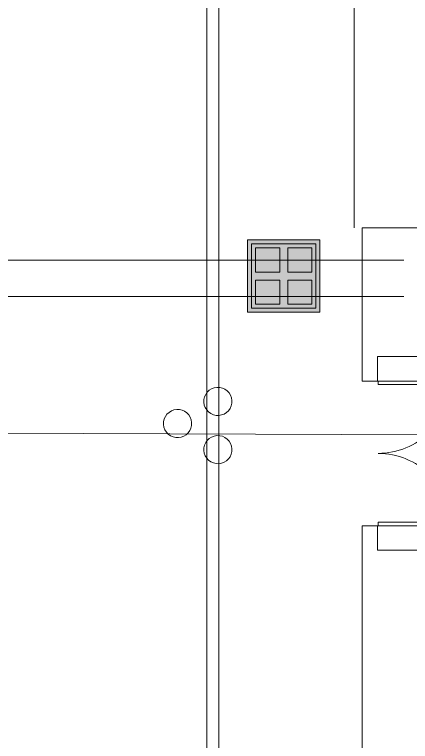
# Model space of a CAD drawing. Header units: inches. Extents: x -10671 to 1761, y -674 to 7170.
# Drawn here: x -7767.1 to -7570.3, y 5906.8 to 6268.4 of the extents above; entities that cross this region are included whole.
import ezdxf

# ---------------------------------------------------------------- set-up
doc = ezdxf.new("R2010")
doc.units = ezdxf.units.IN
doc.header["$LTSCALE"] = 19.2
doc.header["$MEASUREMENT"] = 0
for name, color, linetype, lineweight in [('DWG-0', 7, 'Continuous', 18), ('Venue-Ceiling-Lights', 7, 'Continuous', 5), ('Venue-Ceiling-Lights Circuits', 7, 'Continuous', 5), ('Venue-Floor Pockets', 7, 'Continuous', 5), ('Venue-Walls and Doors', 7, 'Continuous', 5)]:
    doc.layers.add(name, color=color, linetype=linetype, lineweight=lineweight)
for name, color, linetype, lineweight, true_color in [('DWG-bldg-utility box', 3, 'Continuous', 18, 0x00ff00), ('Venue-Rigging Steel-High', 7, 'Continuous', 5, 0x800000), ('Venue-Rigging Steel-Low', 7, 'Continuous', 5, 0x0000dd)]:
    doc.layers.add(name, color=color, linetype=linetype, lineweight=lineweight, true_color=true_color)

# ---------------------------------------------------------------- blocks, each defined once
blk = doc.blocks.new('FLOORBOX')
at = {"layer": 'Venue-Floor Pockets', "linetype": 'Continuous', "lineweight": 0, "true_color": 0xaaaaaa}
blk.add_hatch(color=253, dxfattribs=at).paths.add_polyline_path([(-18, 18), (18, 18), (18, -18), (-18, -18)])
at = {"layer": 'Venue-Floor Pockets', "linetype": 'Continuous', "lineweight": 0, "true_color": 0xbbbbbb}
blk.add_hatch(color=9, dxfattribs=at).paths.add_polyline_path([(-16, 16), (16, 16), (16, -16), (-16, -16)])
at = {"layer": 'Venue-Floor Pockets', "linetype": 'Continuous', "lineweight": 0, "true_color": 0xdddddd}
for points in [[(-14, 14), (-2, 14), (-2, 2), (-14, 2)], [(2, 14), (14, 14), (14, 2), (2, 2)], [(-14, -2), (-2, -2), (-2, -14), (-14, -14)], [(2, -2), (14, -2), (14, -14), (2, -14)]]:
    blk.add_hatch(color=254, dxfattribs=at).paths.add_polyline_path(points)
at = {"layer": 'Venue-Floor Pockets', "color": 7, "linetype": 'Continuous', "lineweight": 5, "flags": 128}
for points in [[(-18, 18), (18, 18), (18, -18), (-18, -18)], [(-16, 16), (16, 16), (16, -16), (-16, -16)], [(-14, 14), (-2, 14), (-2, 2), (-14, 2)], [(2, 14), (14, 14), (14, 2), (2, 2)], [(-14, -2), (-2, -2), (-2, -14), (-14, -14)], [(2, -2), (14, -2), (14, -14), (2, -14)]]:
    blk.add_lwpolyline(points, close=True, dxfattribs=at)
blk = doc.blocks.new('DR2')
at = {"layer": 'DWG-0', "flags": 128}
blk.add_lwpolyline([(1, -0.951), (0, -0.951), (0, -1), (1, -1, 0.414214), (0, 0, 0.414214), (1, 1), (0, 1), (0, 0.951), (1, 0.951)], format="xyb", dxfattribs=at)
blk = doc.blocks.new('Group-1310-1')
at = {"layer": 'Venue-Ceiling-Lights', "color": 12, "linetype": 'Continuous', "lineweight": 5, "true_color": 0xdd0000}
for points, invisible_edges in [([(-7672.96, 6075.51, 372.05), (-7670.24, 6081.52, 372.05), (-7666.44, 6082.95, 372.05), (-7672.96, 6075.51, 372.05)], 15), ([(-7665.52, 6068.98, 372.05), (-7672.96, 6075.51, 372.05), (-7666.44, 6082.95, 372.05), (-7665.52, 6068.98, 372.05)], 15), ([(-7666.44, 6082.95, 360.05), (-7670.24, 6081.52, 360.05), (-7672.96, 6075.51, 360.05), (-7666.44, 6082.95, 360.05)], 15), ([(-7658.99, 6076.42, 360.05), (-7666.44, 6082.95, 360.05), (-7672.96, 6075.51, 360.05), (-7658.99, 6076.42, 360.05)], 15), ([(-7670.24, 6081.52, 372.05), (-7669.08, 6082.24, 372.05), (-7666.44, 6082.95, 372.05), (-7670.24, 6081.52, 372.05)], 14), ([(-7666.44, 6082.95, 360.05), (-7669.08, 6082.24, 360.05), (-7670.24, 6081.52, 360.05), (-7666.44, 6082.95, 360.05)], 13), ([(-7669.08, 6082.24, 372.05), (-7667.79, 6082.73, 372.05), (-7666.44, 6082.95, 372.05), (-7669.08, 6082.24, 372.05)], 12), ([(-7666.44, 6082.95, 360.05), (-7667.79, 6082.73, 360.05), (-7669.08, 6082.24, 360.05), (-7666.44, 6082.95, 360.05)], 12), ([(-7666.44, 6082.95, 372.05), (-7665.07, 6082.91, 372.05), (-7662.48, 6082.03, 372.05), (-7666.44, 6082.95, 372.05)], 14), ([(-7666.44, 6082.95, 372.05), (-7662.48, 6082.03, 372.05), (-7660.43, 6080.23, 372.05), (-7666.44, 6082.95, 372.05)], 15), ([(-7666.44, 6082.95, 372.05), (-7660.43, 6080.23, 372.05), (-7658.99, 6076.42, 372.05), (-7666.44, 6082.95, 372.05)], 15), ([(-7666.44, 6082.95, 372.05), (-7658.99, 6076.42, 372.05), (-7665.52, 6068.98, 372.05), (-7666.44, 6082.95, 372.05)], 15), ([(-7662.48, 6082.03, 360.05), (-7665.07, 6082.91, 360.05), (-7666.44, 6082.95, 360.05), (-7662.48, 6082.03, 360.05)], 13), ([(-7660.43, 6080.23, 360.05), (-7662.48, 6082.03, 360.05), (-7666.44, 6082.95, 360.05), (-7660.43, 6080.23, 360.05)], 15), ([(-7658.99, 6076.42, 360.05), (-7660.43, 6080.23, 360.05), (-7666.44, 6082.95, 360.05), (-7658.99, 6076.42, 360.05)], 15), ([(-7665.07, 6082.91, 372.05), (-7663.73, 6082.6, 372.05), (-7662.48, 6082.03, 372.05), (-7665.07, 6082.91, 372.05)], 12), ([(-7662.48, 6082.03, 360.05), (-7663.73, 6082.6, 360.05), (-7665.07, 6082.91, 360.05), (-7662.48, 6082.03, 360.05)], 12), ([(-7672.96, 6075.51, 372.05), (-7672.04, 6079.47, 372.05), (-7670.24, 6081.52, 372.05), (-7672.96, 6075.51, 372.05)], 15), ([(-7670.24, 6081.52, 360.05), (-7672.04, 6079.47, 360.05), (-7672.96, 6075.51, 360.05), (-7670.24, 6081.52, 360.05)], 15), ([(-7672.96, 6075.51, 372.05), (-7672.92, 6076.88, 372.05), (-7672.04, 6079.47, 372.05), (-7672.96, 6075.51, 372.05)], 14), ([(-7672.04, 6079.47, 360.05), (-7672.92, 6076.88, 360.05), (-7672.96, 6075.51, 360.05), (-7672.04, 6079.47, 360.05)], 13), ([(-7672.92, 6076.88, 372.05), (-7672.61, 6078.22, 372.05), (-7672.04, 6079.47, 372.05), (-7672.92, 6076.88, 372.05)], 12), ([(-7672.04, 6079.47, 360.05), (-7672.61, 6078.22, 360.05), (-7672.92, 6076.88, 360.05), (-7672.04, 6079.47, 360.05)], 12), ([(-7672.04, 6079.47, 372.05), (-7671.24, 6080.58, 372.05), (-7670.24, 6081.52, 372.05), (-7672.04, 6079.47, 372.05)], 12), ([(-7670.24, 6081.52, 360.05), (-7671.24, 6080.58, 360.05), (-7672.04, 6079.47, 360.05), (-7670.24, 6081.52, 360.05)], 12), ([(-7662.48, 6082.03, 372.05), (-7661.36, 6081.23, 372.05), (-7660.43, 6080.23, 372.05), (-7662.48, 6082.03, 372.05)], 12), ([(-7660.43, 6080.23, 360.05), (-7661.36, 6081.23, 360.05), (-7662.48, 6082.03, 360.05), (-7660.43, 6080.23, 360.05)], 12), ([(-7660.43, 6080.23, 372.05), (-7659.7, 6079.06, 372.05), (-7658.99, 6076.42, 372.05), (-7660.43, 6080.23, 372.05)], 14), ([(-7658.99, 6076.42, 360.05), (-7659.7, 6079.06, 360.05), (-7660.43, 6080.23, 360.05), (-7658.99, 6076.42, 360.05)], 13), ([(-7659.7, 6079.06, 372.05), (-7659.22, 6077.78, 372.05), (-7658.99, 6076.42, 372.05), (-7659.7, 6079.06, 372.05)], 12), ([(-7658.99, 6076.42, 360.05), (-7659.22, 6077.78, 360.05), (-7659.7, 6079.06, 360.05), (-7658.99, 6076.42, 360.05)], 12), ([(-7672.96, 6075.51, 360.05), (-7665.52, 6068.98, 360.05), (-7658.99, 6076.42, 360.05), (-7672.96, 6075.51, 360.05)], 15), ([(-7672.26, 6072.87, 372.05), (-7672.74, 6074.15, 372.05), (-7672.96, 6075.51, 372.05), (-7672.26, 6072.87, 372.05)], 12), ([(-7671.53, 6071.71, 372.05), (-7672.26, 6072.87, 372.05), (-7672.96, 6075.51, 372.05), (-7671.53, 6071.71, 372.05)], 14), ([(-7665.52, 6068.98, 372.05), (-7671.53, 6071.71, 372.05), (-7672.96, 6075.51, 372.05), (-7665.52, 6068.98, 372.05)], 15), ([(-7672.96, 6075.51, 360.05), (-7672.74, 6074.15, 360.05), (-7672.26, 6072.87, 360.05), (-7672.96, 6075.51, 360.05)], 12), ([(-7672.96, 6075.51, 360.05), (-7672.26, 6072.87, 360.05), (-7671.53, 6071.71, 360.05), (-7672.96, 6075.51, 360.05)], 13), ([(-7672.96, 6075.51, 360.05), (-7671.53, 6071.71, 360.05), (-7665.52, 6068.98, 360.05), (-7672.96, 6075.51, 360.05)], 15), ([(-7658.99, 6076.42, 372.05), (-7661.72, 6070.41, 372.05), (-7665.52, 6068.98, 372.05), (-7658.99, 6076.42, 372.05)], 15), ([(-7665.52, 6068.98, 360.05), (-7661.72, 6070.41, 360.05), (-7658.99, 6076.42, 360.05), (-7665.52, 6068.98, 360.05)], 15), ([(-7658.99, 6076.42, 372.05), (-7659.92, 6072.47, 372.05), (-7661.72, 6070.41, 372.05), (-7658.99, 6076.42, 372.05)], 15), ([(-7661.72, 6070.41, 360.05), (-7659.92, 6072.47, 360.05), (-7658.99, 6076.42, 360.05), (-7661.72, 6070.41, 360.05)], 15), ([(-7658.99, 6076.42, 372.05), (-7659.04, 6075.05, 372.05), (-7659.92, 6072.47, 372.05), (-7658.99, 6076.42, 372.05)], 14), ([(-7659.92, 6072.47, 360.05), (-7659.04, 6075.05, 360.05), (-7658.99, 6076.42, 360.05), (-7659.92, 6072.47, 360.05)], 13), ([(-7659.04, 6075.05, 372.05), (-7659.35, 6073.72, 372.05), (-7659.92, 6072.47, 372.05), (-7659.04, 6075.05, 372.05)], 12), ([(-7659.92, 6072.47, 360.05), (-7659.35, 6073.72, 360.05), (-7659.04, 6075.05, 360.05), (-7659.92, 6072.47, 360.05)], 12), ([(-7693, 6064.51, 372.05), (-7690.28, 6070.52, 372.05), (-7686.47, 6071.95, 372.05), (-7693, 6064.51, 372.05)], 15), ([(-7685.56, 6057.98, 372.05), (-7693, 6064.51, 372.05), (-7686.47, 6071.95, 372.05), (-7685.56, 6057.98, 372.05)], 15), ([(-7686.47, 6071.95, 360.05), (-7690.28, 6070.52, 360.05), (-7693, 6064.51, 360.05), (-7686.47, 6071.95, 360.05)], 15), ([(-7679.03, 6065.42, 360.05), (-7686.47, 6071.95, 360.05), (-7693, 6064.51, 360.05), (-7679.03, 6065.42, 360.05)], 15), ([(-7690.28, 6070.52, 372.05), (-7689.11, 6071.24, 372.05), (-7686.47, 6071.95, 372.05), (-7690.28, 6070.52, 372.05)], 14), ([(-7686.47, 6071.95, 360.05), (-7689.11, 6071.24, 360.05), (-7690.28, 6070.52, 360.05), (-7686.47, 6071.95, 360.05)], 13), ([(-7689.11, 6071.24, 372.05), (-7687.83, 6071.73, 372.05), (-7686.47, 6071.95, 372.05), (-7689.11, 6071.24, 372.05)], 12), ([(-7686.47, 6071.95, 360.05), (-7687.83, 6071.73, 360.05), (-7689.11, 6071.24, 360.05), (-7686.47, 6071.95, 360.05)], 12), ([(-7686.47, 6071.95, 372.05), (-7685.1, 6071.91, 372.05), (-7682.51, 6071.03, 372.05), (-7686.47, 6071.95, 372.05)], 14), ([(-7686.47, 6071.95, 372.05), (-7682.51, 6071.03, 372.05), (-7680.46, 6069.23, 372.05), (-7686.47, 6071.95, 372.05)], 15), ([(-7686.47, 6071.95, 372.05), (-7680.46, 6069.23, 372.05), (-7679.03, 6065.42, 372.05), (-7686.47, 6071.95, 372.05)], 15), ([(-7686.47, 6071.95, 372.05), (-7679.03, 6065.42, 372.05), (-7685.56, 6057.98, 372.05), (-7686.47, 6071.95, 372.05)], 15), ([(-7682.51, 6071.03, 360.05), (-7685.1, 6071.91, 360.05), (-7686.47, 6071.95, 360.05), (-7682.51, 6071.03, 360.05)], 13), ([(-7680.46, 6069.23, 360.05), (-7682.51, 6071.03, 360.05), (-7686.47, 6071.95, 360.05), (-7680.46, 6069.23, 360.05)], 15), ([(-7679.03, 6065.42, 360.05), (-7680.46, 6069.23, 360.05), (-7686.47, 6071.95, 360.05), (-7679.03, 6065.42, 360.05)], 15), ([(-7685.1, 6071.91, 372.05), (-7683.76, 6071.6, 372.05), (-7682.51, 6071.03, 372.05), (-7685.1, 6071.91, 372.05)], 12), ([(-7682.51, 6071.03, 360.05), (-7683.76, 6071.6, 360.05), (-7685.1, 6071.91, 360.05), (-7682.51, 6071.03, 360.05)], 12), ([(-7669.48, 6069.9, 372.05), (-7670.59, 6070.7, 372.05), (-7671.53, 6071.71, 372.05), (-7669.48, 6069.9, 372.05)], 12), ([(-7665.52, 6068.98, 372.05), (-7669.48, 6069.9, 372.05), (-7671.53, 6071.71, 372.05), (-7665.52, 6068.98, 372.05)], 15), ([(-7671.53, 6071.71, 360.05), (-7670.59, 6070.7, 360.05), (-7669.48, 6069.9, 360.05), (-7671.53, 6071.71, 360.05)], 12), ([(-7671.53, 6071.71, 360.05), (-7669.48, 6069.9, 360.05), (-7665.52, 6068.98, 360.05), (-7671.53, 6071.71, 360.05)], 15), ([(-7659.92, 6072.47, 372.05), (-7660.72, 6071.35, 372.05), (-7661.72, 6070.41, 372.05), (-7659.92, 6072.47, 372.05)], 12), ([(-7661.72, 6070.41, 360.05), (-7660.72, 6071.35, 360.05), (-7659.92, 6072.47, 360.05), (-7661.72, 6070.41, 360.05)], 12), ([(-7693, 6064.51, 372.05), (-7692.08, 6068.47, 372.05), (-7690.28, 6070.52, 372.05), (-7693, 6064.51, 372.05)], 15), ([(-7690.28, 6070.52, 360.05), (-7692.08, 6068.47, 360.05), (-7693, 6064.51, 360.05), (-7690.28, 6070.52, 360.05)], 15), ([(-7693, 6064.51, 372.05), (-7692.95, 6065.88, 372.05), (-7692.08, 6068.47, 372.05), (-7693, 6064.51, 372.05)], 14), ([(-7692.08, 6068.47, 360.05), (-7692.95, 6065.88, 360.05), (-7693, 6064.51, 360.05), (-7692.08, 6068.47, 360.05)], 13), ([(-7692.95, 6065.88, 372.05), (-7692.64, 6067.22, 372.05), (-7692.08, 6068.47, 372.05), (-7692.95, 6065.88, 372.05)], 12), ([(-7692.08, 6068.47, 360.05), (-7692.64, 6067.22, 360.05), (-7692.95, 6065.88, 360.05), (-7692.08, 6068.47, 360.05)], 12), ([(-7692.08, 6068.47, 372.05), (-7691.28, 6069.58, 372.05), (-7690.28, 6070.52, 372.05), (-7692.08, 6068.47, 372.05)], 12), ([(-7690.28, 6070.52, 360.05), (-7691.28, 6069.58, 360.05), (-7692.08, 6068.47, 360.05), (-7690.28, 6070.52, 360.05)], 12), ([(-7682.51, 6071.03, 372.05), (-7681.4, 6070.23, 372.05), (-7680.46, 6069.23, 372.05), (-7682.51, 6071.03, 372.05)], 12), ([(-7680.46, 6069.23, 360.05), (-7681.4, 6070.23, 360.05), (-7682.51, 6071.03, 360.05), (-7680.46, 6069.23, 360.05)], 12), ([(-7680.46, 6069.23, 372.05), (-7679.74, 6068.06, 372.05), (-7679.03, 6065.42, 372.05), (-7680.46, 6069.23, 372.05)], 14), ([(-7679.03, 6065.42, 360.05), (-7679.74, 6068.06, 360.05), (-7680.46, 6069.23, 360.05), (-7679.03, 6065.42, 360.05)], 13), ([(-7679.74, 6068.06, 372.05), (-7679.25, 6066.78, 372.05), (-7679.03, 6065.42, 372.05), (-7679.74, 6068.06, 372.05)], 12), ([(-7679.03, 6065.42, 360.05), (-7679.25, 6066.78, 360.05), (-7679.74, 6068.06, 360.05), (-7679.03, 6065.42, 360.05)], 12), ([(-7666.89, 6069.03, 372.05), (-7668.23, 6069.34, 372.05), (-7669.48, 6069.9, 372.05), (-7666.89, 6069.03, 372.05)], 12), ([(-7665.52, 6068.98, 372.05), (-7666.89, 6069.03, 372.05), (-7669.48, 6069.9, 372.05), (-7665.52, 6068.98, 372.05)], 14), ([(-7669.48, 6069.9, 360.05), (-7668.23, 6069.34, 360.05), (-7666.89, 6069.03, 360.05), (-7669.48, 6069.9, 360.05)], 12), ([(-7669.48, 6069.9, 360.05), (-7666.89, 6069.03, 360.05), (-7665.52, 6068.98, 360.05), (-7669.48, 6069.9, 360.05)], 13), ([(-7661.72, 6070.41, 372.05), (-7662.88, 6069.69, 372.05), (-7665.52, 6068.98, 372.05), (-7661.72, 6070.41, 372.05)], 14), ([(-7665.52, 6068.98, 360.05), (-7662.88, 6069.69, 360.05), (-7661.72, 6070.41, 360.05), (-7665.52, 6068.98, 360.05)], 13), ([(-7662.88, 6069.69, 372.05), (-7664.17, 6069.21, 372.05), (-7665.52, 6068.98, 372.05), (-7662.88, 6069.69, 372.05)], 12), ([(-7665.52, 6068.98, 360.05), (-7664.17, 6069.21, 360.05), (-7662.88, 6069.69, 360.05), (-7665.52, 6068.98, 360.05)], 12), ([(-7693, 6064.51, 360.05), (-7685.56, 6057.98, 360.05), (-7679.03, 6065.42, 360.05), (-7693, 6064.51, 360.05)], 15), ([(-7692.29, 6061.87, 372.05), (-7692.78, 6063.15, 372.05), (-7693, 6064.51, 372.05), (-7692.29, 6061.87, 372.05)], 12), ([(-7691.57, 6060.71, 372.05), (-7692.29, 6061.87, 372.05), (-7693, 6064.51, 372.05), (-7691.57, 6060.71, 372.05)], 14), ([(-7685.56, 6057.98, 372.05), (-7691.57, 6060.71, 372.05), (-7693, 6064.51, 372.05), (-7685.56, 6057.98, 372.05)], 15), ([(-7693, 6064.51, 360.05), (-7692.78, 6063.15, 360.05), (-7692.29, 6061.87, 360.05), (-7693, 6064.51, 360.05)], 12), ([(-7693, 6064.51, 360.05), (-7692.29, 6061.87, 360.05), (-7691.57, 6060.71, 360.05), (-7693, 6064.51, 360.05)], 13), ([(-7693, 6064.51, 360.05), (-7691.57, 6060.71, 360.05), (-7685.56, 6057.98, 360.05), (-7693, 6064.51, 360.05)], 15), ([(-7679.03, 6065.42, 372.05), (-7681.75, 6059.41, 372.05), (-7685.56, 6057.98, 372.05), (-7679.03, 6065.42, 372.05)], 15), ([(-7685.56, 6057.98, 360.05), (-7681.75, 6059.41, 360.05), (-7679.03, 6065.42, 360.05), (-7685.56, 6057.98, 360.05)], 15), ([(-7679.03, 6065.42, 372.05), (-7679.95, 6061.47, 372.05), (-7681.75, 6059.41, 372.05), (-7679.03, 6065.42, 372.05)], 15), ([(-7681.75, 6059.41, 360.05), (-7679.95, 6061.47, 360.05), (-7679.03, 6065.42, 360.05), (-7681.75, 6059.41, 360.05)], 15), ([(-7679.03, 6065.42, 372.05), (-7679.07, 6064.05, 372.05), (-7679.95, 6061.47, 372.05), (-7679.03, 6065.42, 372.05)], 14), ([(-7679.95, 6061.47, 360.05), (-7679.07, 6064.05, 360.05), (-7679.03, 6065.42, 360.05), (-7679.95, 6061.47, 360.05)], 13), ([(-7679.07, 6064.05, 372.05), (-7679.39, 6062.72, 372.05), (-7679.95, 6061.47, 372.05), (-7679.07, 6064.05, 372.05)], 12), ([(-7679.95, 6061.47, 360.05), (-7679.39, 6062.72, 360.05), (-7679.07, 6064.05, 360.05), (-7679.95, 6061.47, 360.05)], 12), ([(-7689.51, 6058.9, 372.05), (-7690.63, 6059.7, 372.05), (-7691.57, 6060.71, 372.05), (-7689.51, 6058.9, 372.05)], 12), ([(-7685.56, 6057.98, 372.05), (-7689.51, 6058.9, 372.05), (-7691.57, 6060.71, 372.05), (-7685.56, 6057.98, 372.05)], 15), ([(-7691.57, 6060.71, 360.05), (-7690.63, 6059.7, 360.05), (-7689.51, 6058.9, 360.05), (-7691.57, 6060.71, 360.05)], 12), ([(-7691.57, 6060.71, 360.05), (-7689.51, 6058.9, 360.05), (-7685.56, 6057.98, 360.05), (-7691.57, 6060.71, 360.05)], 15), ([(-7679.95, 6061.47, 372.05), (-7680.75, 6060.35, 372.05), (-7681.75, 6059.41, 372.05), (-7679.95, 6061.47, 372.05)], 12), ([(-7681.75, 6059.41, 360.05), (-7680.75, 6060.35, 360.05), (-7679.95, 6061.47, 360.05), (-7681.75, 6059.41, 360.05)], 12), ([(-7686.93, 6058.03, 372.05), (-7688.26, 6058.34, 372.05), (-7689.51, 6058.9, 372.05), (-7686.93, 6058.03, 372.05)], 12), ([(-7685.56, 6057.98, 372.05), (-7686.93, 6058.03, 372.05), (-7689.51, 6058.9, 372.05), (-7685.56, 6057.98, 372.05)], 14), ([(-7689.51, 6058.9, 360.05), (-7688.26, 6058.34, 360.05), (-7686.93, 6058.03, 360.05), (-7689.51, 6058.9, 360.05)], 12), ([(-7689.51, 6058.9, 360.05), (-7686.93, 6058.03, 360.05), (-7685.56, 6057.98, 360.05), (-7689.51, 6058.9, 360.05)], 13), ([(-7681.75, 6059.41, 372.05), (-7682.92, 6058.69, 372.05), (-7685.56, 6057.98, 372.05), (-7681.75, 6059.41, 372.05)], 14), ([(-7685.56, 6057.98, 360.05), (-7682.92, 6058.69, 360.05), (-7681.75, 6059.41, 360.05), (-7685.56, 6057.98, 360.05)], 13), ([(-7682.92, 6058.69, 372.05), (-7684.2, 6058.21, 372.05), (-7685.56, 6057.98, 372.05), (-7682.92, 6058.69, 372.05)], 12), ([(-7685.56, 6057.98, 360.05), (-7684.2, 6058.21, 360.05), (-7682.92, 6058.69, 360.05), (-7685.56, 6057.98, 360.05)], 12), ([(-7672.96, 6051.51, 372.05), (-7670.24, 6057.52, 372.05), (-7666.44, 6058.95, 372.05), (-7672.96, 6051.51, 372.05)], 15), ([(-7665.52, 6044.98, 372.05), (-7672.96, 6051.51, 372.05), (-7666.44, 6058.95, 372.05), (-7665.52, 6044.98, 372.05)], 15), ([(-7666.44, 6058.95, 360.05), (-7670.24, 6057.52, 360.05), (-7672.96, 6051.51, 360.05), (-7666.44, 6058.95, 360.05)], 15), ([(-7658.99, 6052.42, 360.05), (-7666.44, 6058.95, 360.05), (-7672.96, 6051.51, 360.05), (-7658.99, 6052.42, 360.05)], 15), ([(-7672.96, 6051.51, 372.05), (-7672.04, 6055.47, 372.05), (-7670.24, 6057.52, 372.05), (-7672.96, 6051.51, 372.05)], 15), ([(-7670.24, 6057.52, 360.05), (-7672.04, 6055.47, 360.05), (-7672.96, 6051.51, 360.05), (-7670.24, 6057.52, 360.05)], 15), ([(-7672.04, 6055.47, 372.05), (-7671.24, 6056.58, 372.05), (-7670.24, 6057.52, 372.05), (-7672.04, 6055.47, 372.05)], 12), ([(-7670.24, 6057.52, 360.05), (-7671.24, 6056.58, 360.05), (-7672.04, 6055.47, 360.05), (-7670.24, 6057.52, 360.05)], 12), ([(-7670.24, 6057.52, 372.05), (-7669.08, 6058.24, 372.05), (-7666.44, 6058.95, 372.05), (-7670.24, 6057.52, 372.05)], 14), ([(-7666.44, 6058.95, 360.05), (-7669.08, 6058.24, 360.05), (-7670.24, 6057.52, 360.05), (-7666.44, 6058.95, 360.05)], 13), ([(-7669.08, 6058.24, 372.05), (-7667.79, 6058.73, 372.05), (-7666.44, 6058.95, 372.05), (-7669.08, 6058.24, 372.05)], 12), ([(-7666.44, 6058.95, 360.05), (-7667.79, 6058.73, 360.05), (-7669.08, 6058.24, 360.05), (-7666.44, 6058.95, 360.05)], 12), ([(-7666.44, 6058.95, 372.05), (-7665.07, 6058.91, 372.05), (-7662.48, 6058.03, 372.05), (-7666.44, 6058.95, 372.05)], 14), ([(-7666.44, 6058.95, 372.05), (-7662.48, 6058.03, 372.05), (-7660.43, 6056.23, 372.05), (-7666.44, 6058.95, 372.05)], 15), ([(-7666.44, 6058.95, 372.05), (-7660.43, 6056.23, 372.05), (-7658.99, 6052.42, 372.05), (-7666.44, 6058.95, 372.05)], 15), ([(-7666.44, 6058.95, 372.05), (-7658.99, 6052.42, 372.05), (-7665.52, 6044.98, 372.05), (-7666.44, 6058.95, 372.05)], 15), ([(-7662.48, 6058.03, 360.05), (-7665.07, 6058.91, 360.05), (-7666.44, 6058.95, 360.05), (-7662.48, 6058.03, 360.05)], 13), ([(-7660.43, 6056.23, 360.05), (-7662.48, 6058.03, 360.05), (-7666.44, 6058.95, 360.05), (-7660.43, 6056.23, 360.05)], 15), ([(-7658.99, 6052.42, 360.05), (-7660.43, 6056.23, 360.05), (-7666.44, 6058.95, 360.05), (-7658.99, 6052.42, 360.05)], 15), ([(-7665.07, 6058.91, 372.05), (-7663.73, 6058.6, 372.05), (-7662.48, 6058.03, 372.05), (-7665.07, 6058.91, 372.05)], 12), ([(-7662.48, 6058.03, 360.05), (-7663.73, 6058.6, 360.05), (-7665.07, 6058.91, 360.05), (-7662.48, 6058.03, 360.05)], 12), ([(-7662.48, 6058.03, 372.05), (-7661.36, 6057.23, 372.05), (-7660.43, 6056.23, 372.05), (-7662.48, 6058.03, 372.05)], 12), ([(-7660.43, 6056.23, 360.05), (-7661.36, 6057.23, 360.05), (-7662.48, 6058.03, 360.05), (-7660.43, 6056.23, 360.05)], 12), ([(-7672.96, 6051.51, 372.05), (-7672.92, 6052.88, 372.05), (-7672.04, 6055.47, 372.05), (-7672.96, 6051.51, 372.05)], 14), ([(-7672.04, 6055.47, 360.05), (-7672.92, 6052.88, 360.05), (-7672.96, 6051.51, 360.05), (-7672.04, 6055.47, 360.05)], 13), ([(-7672.92, 6052.88, 372.05), (-7672.61, 6054.22, 372.05), (-7672.04, 6055.47, 372.05), (-7672.92, 6052.88, 372.05)], 12), ([(-7672.04, 6055.47, 360.05), (-7672.61, 6054.22, 360.05), (-7672.92, 6052.88, 360.05), (-7672.04, 6055.47, 360.05)], 12), ([(-7660.43, 6056.23, 372.05), (-7659.7, 6055.06, 372.05), (-7658.99, 6052.42, 372.05), (-7660.43, 6056.23, 372.05)], 14), ([(-7658.99, 6052.42, 360.05), (-7659.7, 6055.06, 360.05), (-7660.43, 6056.23, 360.05), (-7658.99, 6052.42, 360.05)], 13), ([(-7659.7, 6055.06, 372.05), (-7659.22, 6053.78, 372.05), (-7658.99, 6052.42, 372.05), (-7659.7, 6055.06, 372.05)], 12), ([(-7658.99, 6052.42, 360.05), (-7659.22, 6053.78, 360.05), (-7659.7, 6055.06, 360.05), (-7658.99, 6052.42, 360.05)], 12), ([(-7672.96, 6051.51, 360.05), (-7665.52, 6044.98, 360.05), (-7658.99, 6052.42, 360.05), (-7672.96, 6051.51, 360.05)], 15), ([(-7672.26, 6048.87, 372.05), (-7672.74, 6050.15, 372.05), (-7672.96, 6051.51, 372.05), (-7672.26, 6048.87, 372.05)], 12), ([(-7671.53, 6047.71, 372.05), (-7672.26, 6048.87, 372.05), (-7672.96, 6051.51, 372.05), (-7671.53, 6047.71, 372.05)], 14), ([(-7665.52, 6044.98, 372.05), (-7671.53, 6047.71, 372.05), (-7672.96, 6051.51, 372.05), (-7665.52, 6044.98, 372.05)], 15), ([(-7672.96, 6051.51, 360.05), (-7672.74, 6050.15, 360.05), (-7672.26, 6048.87, 360.05), (-7672.96, 6051.51, 360.05)], 12), ([(-7672.96, 6051.51, 360.05), (-7672.26, 6048.87, 360.05), (-7671.53, 6047.71, 360.05), (-7672.96, 6051.51, 360.05)], 13), ([(-7672.96, 6051.51, 360.05), (-7671.53, 6047.71, 360.05), (-7665.52, 6044.98, 360.05), (-7672.96, 6051.51, 360.05)], 15), ([(-7658.99, 6052.42, 372.05), (-7661.72, 6046.41, 372.05), (-7665.52, 6044.98, 372.05), (-7658.99, 6052.42, 372.05)], 15), ([(-7665.52, 6044.98, 360.05), (-7661.72, 6046.41, 360.05), (-7658.99, 6052.42, 360.05), (-7665.52, 6044.98, 360.05)], 15), ([(-7658.99, 6052.42, 372.05), (-7659.92, 6048.47, 372.05), (-7661.72, 6046.41, 372.05), (-7658.99, 6052.42, 372.05)], 15), ([(-7661.72, 6046.41, 360.05), (-7659.92, 6048.47, 360.05), (-7658.99, 6052.42, 360.05), (-7661.72, 6046.41, 360.05)], 15), ([(-7658.99, 6052.42, 372.05), (-7659.04, 6051.05, 372.05), (-7659.92, 6048.47, 372.05), (-7658.99, 6052.42, 372.05)], 14), ([(-7659.92, 6048.47, 360.05), (-7659.04, 6051.05, 360.05), (-7658.99, 6052.42, 360.05), (-7659.92, 6048.47, 360.05)], 13), ([(-7659.04, 6051.05, 372.05), (-7659.35, 6049.72, 372.05), (-7659.92, 6048.47, 372.05), (-7659.04, 6051.05, 372.05)], 12), ([(-7659.92, 6048.47, 360.05), (-7659.35, 6049.72, 360.05), (-7659.04, 6051.05, 360.05), (-7659.92, 6048.47, 360.05)], 12), ([(-7669.48, 6045.9, 372.05), (-7670.59, 6046.7, 372.05), (-7671.53, 6047.71, 372.05), (-7669.48, 6045.9, 372.05)], 12), ([(-7665.52, 6044.98, 372.05), (-7669.48, 6045.9, 372.05), (-7671.53, 6047.71, 372.05), (-7665.52, 6044.98, 372.05)], 15), ([(-7671.53, 6047.71, 360.05), (-7670.59, 6046.7, 360.05), (-7669.48, 6045.9, 360.05), (-7671.53, 6047.71, 360.05)], 12), ([(-7671.53, 6047.71, 360.05), (-7669.48, 6045.9, 360.05), (-7665.52, 6044.98, 360.05), (-7671.53, 6047.71, 360.05)], 15), ([(-7661.72, 6046.41, 372.05), (-7662.88, 6045.69, 372.05), (-7665.52, 6044.98, 372.05), (-7661.72, 6046.41, 372.05)], 14), ([(-7665.52, 6044.98, 360.05), (-7662.88, 6045.69, 360.05), (-7661.72, 6046.41, 360.05), (-7665.52, 6044.98, 360.05)], 13), ([(-7659.92, 6048.47, 372.05), (-7660.72, 6047.35, 372.05), (-7661.72, 6046.41, 372.05), (-7659.92, 6048.47, 372.05)], 12), ([(-7661.72, 6046.41, 360.05), (-7660.72, 6047.35, 360.05), (-7659.92, 6048.47, 360.05), (-7661.72, 6046.41, 360.05)], 12), ([(-7666.89, 6045.03, 372.05), (-7668.23, 6045.34, 372.05), (-7669.48, 6045.9, 372.05), (-7666.89, 6045.03, 372.05)], 12), ([(-7665.52, 6044.98, 372.05), (-7666.89, 6045.03, 372.05), (-7669.48, 6045.9, 372.05), (-7665.52, 6044.98, 372.05)], 14), ([(-7669.48, 6045.9, 360.05), (-7668.23, 6045.34, 360.05), (-7666.89, 6045.03, 360.05), (-7669.48, 6045.9, 360.05)], 12), ([(-7669.48, 6045.9, 360.05), (-7666.89, 6045.03, 360.05), (-7665.52, 6044.98, 360.05), (-7669.48, 6045.9, 360.05)], 13), ([(-7662.88, 6045.69, 372.05), (-7664.17, 6045.21, 372.05), (-7665.52, 6044.98, 372.05), (-7662.88, 6045.69, 372.05)], 12), ([(-7665.52, 6044.98, 360.05), (-7664.17, 6045.21, 360.05), (-7662.88, 6045.69, 360.05), (-7665.52, 6044.98, 360.05)], 12)]:
    blk.add_3dface(points, dxfattribs=dict(at, invisible_edges=invisible_edges))
for points in [[(-7669.08, 6082.24, 372.05), (-7669.08, 6082.24, 360.05), (-7670.24, 6081.52, 360.05), (-7670.24, 6081.52, 372.05)], [(-7667.79, 6082.73, 372.05), (-7667.79, 6082.73, 360.05), (-7669.08, 6082.24, 360.05), (-7669.08, 6082.24, 372.05)], [(-7666.44, 6082.95, 372.05), (-7666.44, 6082.95, 360.05), (-7667.79, 6082.73, 360.05), (-7667.79, 6082.73, 372.05)], [(-7665.07, 6082.91, 372.05), (-7665.07, 6082.91, 360.05), (-7666.44, 6082.95, 360.05), (-7666.44, 6082.95, 372.05)], [(-7663.73, 6082.6, 372.05), (-7663.73, 6082.6, 360.05), (-7665.07, 6082.91, 360.05), (-7665.07, 6082.91, 372.05)], [(-7662.48, 6082.03, 372.05), (-7662.48, 6082.03, 360.05), (-7663.73, 6082.6, 360.05), (-7663.73, 6082.6, 372.05)], [(-7672.04, 6079.47, 372.05), (-7672.04, 6079.47, 360.05), (-7672.61, 6078.22, 360.05), (-7672.61, 6078.22, 372.05)], [(-7671.24, 6080.58, 372.05), (-7671.24, 6080.58, 360.05), (-7672.04, 6079.47, 360.05), (-7672.04, 6079.47, 372.05)], [(-7670.24, 6081.52, 372.05), (-7670.24, 6081.52, 360.05), (-7671.24, 6080.58, 360.05), (-7671.24, 6080.58, 372.05)], [(-7661.36, 6081.23, 372.05), (-7661.36, 6081.23, 360.05), (-7662.48, 6082.03, 360.05), (-7662.48, 6082.03, 372.05)], [(-7660.43, 6080.23, 372.05), (-7660.43, 6080.23, 360.05), (-7661.36, 6081.23, 360.05), (-7661.36, 6081.23, 372.05)], [(-7659.7, 6079.06, 372.05), (-7659.7, 6079.06, 360.05), (-7660.43, 6080.23, 360.05), (-7660.43, 6080.23, 372.05)], [(-7659.22, 6077.78, 372.05), (-7659.22, 6077.78, 360.05), (-7659.7, 6079.06, 360.05), (-7659.7, 6079.06, 372.05)], [(-7672.92, 6076.88, 372.05), (-7672.92, 6076.88, 360.05), (-7672.96, 6075.51, 360.05), (-7672.96, 6075.51, 372.05)], [(-7672.96, 6075.51, 372.05), (-7672.96, 6075.51, 360.05), (-7672.74, 6074.15, 360.05), (-7672.74, 6074.15, 372.05)], [(-7672.61, 6078.22, 372.05), (-7672.61, 6078.22, 360.05), (-7672.92, 6076.88, 360.05), (-7672.92, 6076.88, 372.05)], [(-7659.35, 6073.72, 372.05), (-7659.35, 6073.72, 360.05), (-7659.04, 6075.05, 360.05), (-7659.04, 6075.05, 372.05)], [(-7658.99, 6076.42, 372.05), (-7658.99, 6076.42, 360.05), (-7659.22, 6077.78, 360.05), (-7659.22, 6077.78, 372.05)], [(-7659.04, 6075.05, 372.05), (-7659.04, 6075.05, 360.05), (-7658.99, 6076.42, 360.05), (-7658.99, 6076.42, 372.05)], [(-7689.11, 6071.24, 372.05), (-7689.11, 6071.24, 360.05), (-7690.28, 6070.52, 360.05), (-7690.28, 6070.52, 372.05)], [(-7687.83, 6071.73, 372.05), (-7687.83, 6071.73, 360.05), (-7689.11, 6071.24, 360.05), (-7689.11, 6071.24, 372.05)], [(-7686.47, 6071.95, 372.05), (-7686.47, 6071.95, 360.05), (-7687.83, 6071.73, 360.05), (-7687.83, 6071.73, 372.05)], [(-7685.1, 6071.91, 372.05), (-7685.1, 6071.91, 360.05), (-7686.47, 6071.95, 360.05), (-7686.47, 6071.95, 372.05)], [(-7683.76, 6071.6, 372.05), (-7683.76, 6071.6, 360.05), (-7685.1, 6071.91, 360.05), (-7685.1, 6071.91, 372.05)], [(-7682.51, 6071.03, 372.05), (-7682.51, 6071.03, 360.05), (-7683.76, 6071.6, 360.05), (-7683.76, 6071.6, 372.05)], [(-7672.74, 6074.15, 372.05), (-7672.74, 6074.15, 360.05), (-7672.26, 6072.87, 360.05), (-7672.26, 6072.87, 372.05)], [(-7672.26, 6072.87, 372.05), (-7672.26, 6072.87, 360.05), (-7671.53, 6071.71, 360.05), (-7671.53, 6071.71, 372.05)], [(-7671.53, 6071.71, 372.05), (-7671.53, 6071.71, 360.05), (-7670.59, 6070.7, 360.05), (-7670.59, 6070.7, 372.05)], [(-7661.72, 6070.41, 372.05), (-7661.72, 6070.41, 360.05), (-7660.72, 6071.35, 360.05), (-7660.72, 6071.35, 372.05)], [(-7660.72, 6071.35, 372.05), (-7660.72, 6071.35, 360.05), (-7659.92, 6072.47, 360.05), (-7659.92, 6072.47, 372.05)], [(-7659.92, 6072.47, 372.05), (-7659.92, 6072.47, 360.05), (-7659.35, 6073.72, 360.05), (-7659.35, 6073.72, 372.05)], [(-7692.08, 6068.47, 372.05), (-7692.08, 6068.47, 360.05), (-7692.64, 6067.22, 360.05), (-7692.64, 6067.22, 372.05)], [(-7691.28, 6069.58, 372.05), (-7691.28, 6069.58, 360.05), (-7692.08, 6068.47, 360.05), (-7692.08, 6068.47, 372.05)], [(-7690.28, 6070.52, 372.05), (-7690.28, 6070.52, 360.05), (-7691.28, 6069.58, 360.05), (-7691.28, 6069.58, 372.05)], [(-7681.4, 6070.23, 372.05), (-7681.4, 6070.23, 360.05), (-7682.51, 6071.03, 360.05), (-7682.51, 6071.03, 372.05)], [(-7680.46, 6069.23, 372.05), (-7680.46, 6069.23, 360.05), (-7681.4, 6070.23, 360.05), (-7681.4, 6070.23, 372.05)], [(-7679.74, 6068.06, 372.05), (-7679.74, 6068.06, 360.05), (-7680.46, 6069.23, 360.05), (-7680.46, 6069.23, 372.05)], [(-7679.25, 6066.78, 372.05), (-7679.25, 6066.78, 360.05), (-7679.74, 6068.06, 360.05), (-7679.74, 6068.06, 372.05)], [(-7670.59, 6070.7, 372.05), (-7670.59, 6070.7, 360.05), (-7669.48, 6069.9, 360.05), (-7669.48, 6069.9, 372.05)], [(-7669.48, 6069.9, 372.05), (-7669.48, 6069.9, 360.05), (-7668.23, 6069.34, 360.05), (-7668.23, 6069.34, 372.05)], [(-7668.23, 6069.34, 372.05), (-7668.23, 6069.34, 360.05), (-7666.89, 6069.03, 360.05), (-7666.89, 6069.03, 372.05)], [(-7666.89, 6069.03, 372.05), (-7666.89, 6069.03, 360.05), (-7665.52, 6068.98, 360.05), (-7665.52, 6068.98, 372.05)], [(-7665.52, 6068.98, 372.05), (-7665.52, 6068.98, 360.05), (-7664.17, 6069.21, 360.05), (-7664.17, 6069.21, 372.05)], [(-7664.17, 6069.21, 372.05), (-7664.17, 6069.21, 360.05), (-7662.88, 6069.69, 360.05), (-7662.88, 6069.69, 372.05)], [(-7662.88, 6069.69, 372.05), (-7662.88, 6069.69, 360.05), (-7661.72, 6070.41, 360.05), (-7661.72, 6070.41, 372.05)], [(-7692.95, 6065.88, 372.05), (-7692.95, 6065.88, 360.05), (-7693, 6064.51, 360.05), (-7693, 6064.51, 372.05)], [(-7693, 6064.51, 372.05), (-7693, 6064.51, 360.05), (-7692.78, 6063.15, 360.05), (-7692.78, 6063.15, 372.05)], [(-7692.64, 6067.22, 372.05), (-7692.64, 6067.22, 360.05), (-7692.95, 6065.88, 360.05), (-7692.95, 6065.88, 372.05)], [(-7679.39, 6062.72, 372.05), (-7679.39, 6062.72, 360.05), (-7679.07, 6064.05, 360.05), (-7679.07, 6064.05, 372.05)], [(-7679.03, 6065.42, 372.05), (-7679.03, 6065.42, 360.05), (-7679.25, 6066.78, 360.05), (-7679.25, 6066.78, 372.05)], [(-7679.07, 6064.05, 372.05), (-7679.07, 6064.05, 360.05), (-7679.03, 6065.42, 360.05), (-7679.03, 6065.42, 372.05)], [(-7692.78, 6063.15, 372.05), (-7692.78, 6063.15, 360.05), (-7692.29, 6061.87, 360.05), (-7692.29, 6061.87, 372.05)], [(-7692.29, 6061.87, 372.05), (-7692.29, 6061.87, 360.05), (-7691.57, 6060.71, 360.05), (-7691.57, 6060.71, 372.05)], [(-7691.57, 6060.71, 372.05), (-7691.57, 6060.71, 360.05), (-7690.63, 6059.7, 360.05), (-7690.63, 6059.7, 372.05)], [(-7680.75, 6060.35, 372.05), (-7680.75, 6060.35, 360.05), (-7679.95, 6061.47, 360.05), (-7679.95, 6061.47, 372.05)], [(-7679.95, 6061.47, 372.05), (-7679.95, 6061.47, 360.05), (-7679.39, 6062.72, 360.05), (-7679.39, 6062.72, 372.05)], [(-7690.63, 6059.7, 372.05), (-7690.63, 6059.7, 360.05), (-7689.51, 6058.9, 360.05), (-7689.51, 6058.9, 372.05)], [(-7689.51, 6058.9, 372.05), (-7689.51, 6058.9, 360.05), (-7688.26, 6058.34, 360.05), (-7688.26, 6058.34, 372.05)], [(-7688.26, 6058.34, 372.05), (-7688.26, 6058.34, 360.05), (-7686.93, 6058.03, 360.05), (-7686.93, 6058.03, 372.05)], [(-7686.93, 6058.03, 372.05), (-7686.93, 6058.03, 360.05), (-7685.56, 6057.98, 360.05), (-7685.56, 6057.98, 372.05)], [(-7685.56, 6057.98, 372.05), (-7685.56, 6057.98, 360.05), (-7684.2, 6058.21, 360.05), (-7684.2, 6058.21, 372.05)], [(-7684.2, 6058.21, 372.05), (-7684.2, 6058.21, 360.05), (-7682.92, 6058.69, 360.05), (-7682.92, 6058.69, 372.05)], [(-7682.92, 6058.69, 372.05), (-7682.92, 6058.69, 360.05), (-7681.75, 6059.41, 360.05), (-7681.75, 6059.41, 372.05)], [(-7681.75, 6059.41, 372.05), (-7681.75, 6059.41, 360.05), (-7680.75, 6060.35, 360.05), (-7680.75, 6060.35, 372.05)], [(-7670.24, 6057.52, 372.05), (-7670.24, 6057.52, 360.05), (-7671.24, 6056.58, 360.05), (-7671.24, 6056.58, 372.05)], [(-7669.08, 6058.24, 372.05), (-7669.08, 6058.24, 360.05), (-7670.24, 6057.52, 360.05), (-7670.24, 6057.52, 372.05)], [(-7667.79, 6058.73, 372.05), (-7667.79, 6058.73, 360.05), (-7669.08, 6058.24, 360.05), (-7669.08, 6058.24, 372.05)], [(-7666.44, 6058.95, 372.05), (-7666.44, 6058.95, 360.05), (-7667.79, 6058.73, 360.05), (-7667.79, 6058.73, 372.05)], [(-7665.07, 6058.91, 372.05), (-7665.07, 6058.91, 360.05), (-7666.44, 6058.95, 360.05), (-7666.44, 6058.95, 372.05)], [(-7663.73, 6058.6, 372.05), (-7663.73, 6058.6, 360.05), (-7665.07, 6058.91, 360.05), (-7665.07, 6058.91, 372.05)], [(-7662.48, 6058.03, 372.05), (-7662.48, 6058.03, 360.05), (-7663.73, 6058.6, 360.05), (-7663.73, 6058.6, 372.05)], [(-7661.36, 6057.23, 372.05), (-7661.36, 6057.23, 360.05), (-7662.48, 6058.03, 360.05), (-7662.48, 6058.03, 372.05)], [(-7660.43, 6056.23, 372.05), (-7660.43, 6056.23, 360.05), (-7661.36, 6057.23, 360.05), (-7661.36, 6057.23, 372.05)], [(-7672.61, 6054.22, 372.05), (-7672.61, 6054.22, 360.05), (-7672.92, 6052.88, 360.05), (-7672.92, 6052.88, 372.05)], [(-7672.04, 6055.47, 372.05), (-7672.04, 6055.47, 360.05), (-7672.61, 6054.22, 360.05), (-7672.61, 6054.22, 372.05)], [(-7671.24, 6056.58, 372.05), (-7671.24, 6056.58, 360.05), (-7672.04, 6055.47, 360.05), (-7672.04, 6055.47, 372.05)], [(-7659.7, 6055.06, 372.05), (-7659.7, 6055.06, 360.05), (-7660.43, 6056.23, 360.05), (-7660.43, 6056.23, 372.05)], [(-7659.22, 6053.78, 372.05), (-7659.22, 6053.78, 360.05), (-7659.7, 6055.06, 360.05), (-7659.7, 6055.06, 372.05)], [(-7658.99, 6052.42, 372.05), (-7658.99, 6052.42, 360.05), (-7659.22, 6053.78, 360.05), (-7659.22, 6053.78, 372.05)], [(-7672.92, 6052.88, 372.05), (-7672.92, 6052.88, 360.05), (-7672.96, 6051.51, 360.05), (-7672.96, 6051.51, 372.05)], [(-7672.96, 6051.51, 372.05), (-7672.96, 6051.51, 360.05), (-7672.74, 6050.15, 360.05), (-7672.74, 6050.15, 372.05)], [(-7672.74, 6050.15, 372.05), (-7672.74, 6050.15, 360.05), (-7672.26, 6048.87, 360.05), (-7672.26, 6048.87, 372.05)], [(-7659.92, 6048.47, 372.05), (-7659.92, 6048.47, 360.05), (-7659.35, 6049.72, 360.05), (-7659.35, 6049.72, 372.05)], [(-7659.35, 6049.72, 372.05), (-7659.35, 6049.72, 360.05), (-7659.04, 6051.05, 360.05), (-7659.04, 6051.05, 372.05)], [(-7659.04, 6051.05, 372.05), (-7659.04, 6051.05, 360.05), (-7658.99, 6052.42, 360.05), (-7658.99, 6052.42, 372.05)], [(-7672.26, 6048.87, 372.05), (-7672.26, 6048.87, 360.05), (-7671.53, 6047.71, 360.05), (-7671.53, 6047.71, 372.05)], [(-7671.53, 6047.71, 372.05), (-7671.53, 6047.71, 360.05), (-7670.59, 6046.7, 360.05), (-7670.59, 6046.7, 372.05)], [(-7670.59, 6046.7, 372.05), (-7670.59, 6046.7, 360.05), (-7669.48, 6045.9, 360.05), (-7669.48, 6045.9, 372.05)], [(-7662.88, 6045.69, 372.05), (-7662.88, 6045.69, 360.05), (-7661.72, 6046.41, 360.05), (-7661.72, 6046.41, 372.05)], [(-7661.72, 6046.41, 372.05), (-7661.72, 6046.41, 360.05), (-7660.72, 6047.35, 360.05), (-7660.72, 6047.35, 372.05)], [(-7660.72, 6047.35, 372.05), (-7660.72, 6047.35, 360.05), (-7659.92, 6048.47, 360.05), (-7659.92, 6048.47, 372.05)], [(-7669.48, 6045.9, 372.05), (-7669.48, 6045.9, 360.05), (-7668.23, 6045.34, 360.05), (-7668.23, 6045.34, 372.05)], [(-7668.23, 6045.34, 372.05), (-7668.23, 6045.34, 360.05), (-7666.89, 6045.03, 360.05), (-7666.89, 6045.03, 372.05)], [(-7666.89, 6045.03, 372.05), (-7666.89, 6045.03, 360.05), (-7665.52, 6044.98, 360.05), (-7665.52, 6044.98, 372.05)], [(-7665.52, 6044.98, 372.05), (-7665.52, 6044.98, 360.05), (-7664.17, 6045.21, 360.05), (-7664.17, 6045.21, 372.05)], [(-7664.17, 6045.21, 372.05), (-7664.17, 6045.21, 360.05), (-7662.88, 6045.69, 360.05), (-7662.88, 6045.69, 372.05)]]:
    blk.add_3dface(points, dxfattribs=at)

msp = doc.modelspace()

# ---------------------------------------------------------------- linework, layer by layer
at = {"layer": 'Venue-Ceiling-Lights Circuits', "color": 7, "linetype": 'Continuous', "lineweight": 5}
msp.add_line((-7466.2, 6058.9), (-10211.82, 6070.41), dxfattribs=at)
at = {"layer": 'Venue-Rigging Steel-High'}
for p, q in [((-7671.49, 6841.36), (-7671.49, 3989.62)), ((-7665.49, 6841.36), (-7665.49, 3989.62))]:
    msp.add_line(p, q, dxfattribs=at)
at = {"layer": 'Venue-Rigging Steel-Low'}
for p, q in [((-7573.48, 6146.14), (-9700.72, 6146.14)), ((-7573.48, 6128.14), (-9700.72, 6128.14))]:
    msp.add_line(p, q, dxfattribs=at)
at = {"layer": 'Venue-Walls and Doors'}
msp.add_line((-7598.26, 6450.29), (-7598.26, 6162.29), dxfattribs=at)
at = {"layer": 'Venue-Walls and Doors', "flags": 128}
for points in [[(-7594.26, 6086.1), (-7586.63, 6086.1), (-7586.63, 6098.29), (-7562.63, 6098.29), (-7562.63, 6162.29), (-7594.26, 6162.29), (-7594.27, 6086.1)], [(-7594.26, 4942.1), (-7586.63, 4942.1), (-7586.63, 4954.29), (-7538.63, 4954.29), (-7538.63, 6001.91), (-7586.63, 6001.91), (-7586.63, 6014.1), (-7594.26, 6014.1)]]:
    msp.add_lwpolyline(points, close=True, dxfattribs=at)

# ---------------------------------------------------------------- block references
at = {"layer": 'DWG-bldg-utility box', "rotation": 90}
msp.add_blockref('FLOORBOX', (-7633.26, 6138.29), dxfattribs=at)
at = {"layer": 'Venue-Ceiling-Lights', "color": 12, "true_color": 0xdd0000}
msp.add_blockref('Group-1310-1', (0, 0), dxfattribs=at)
at = {"layer": 'Venue-Walls and Doors', "xscale": 36, "yscale": 36, "zscale": 36, "rotation": 359.9999993354773}
msp.add_blockref('DR2', (-7586.26, 6050.1), dxfattribs=at)

doc.saveas('drawing.dxf')
